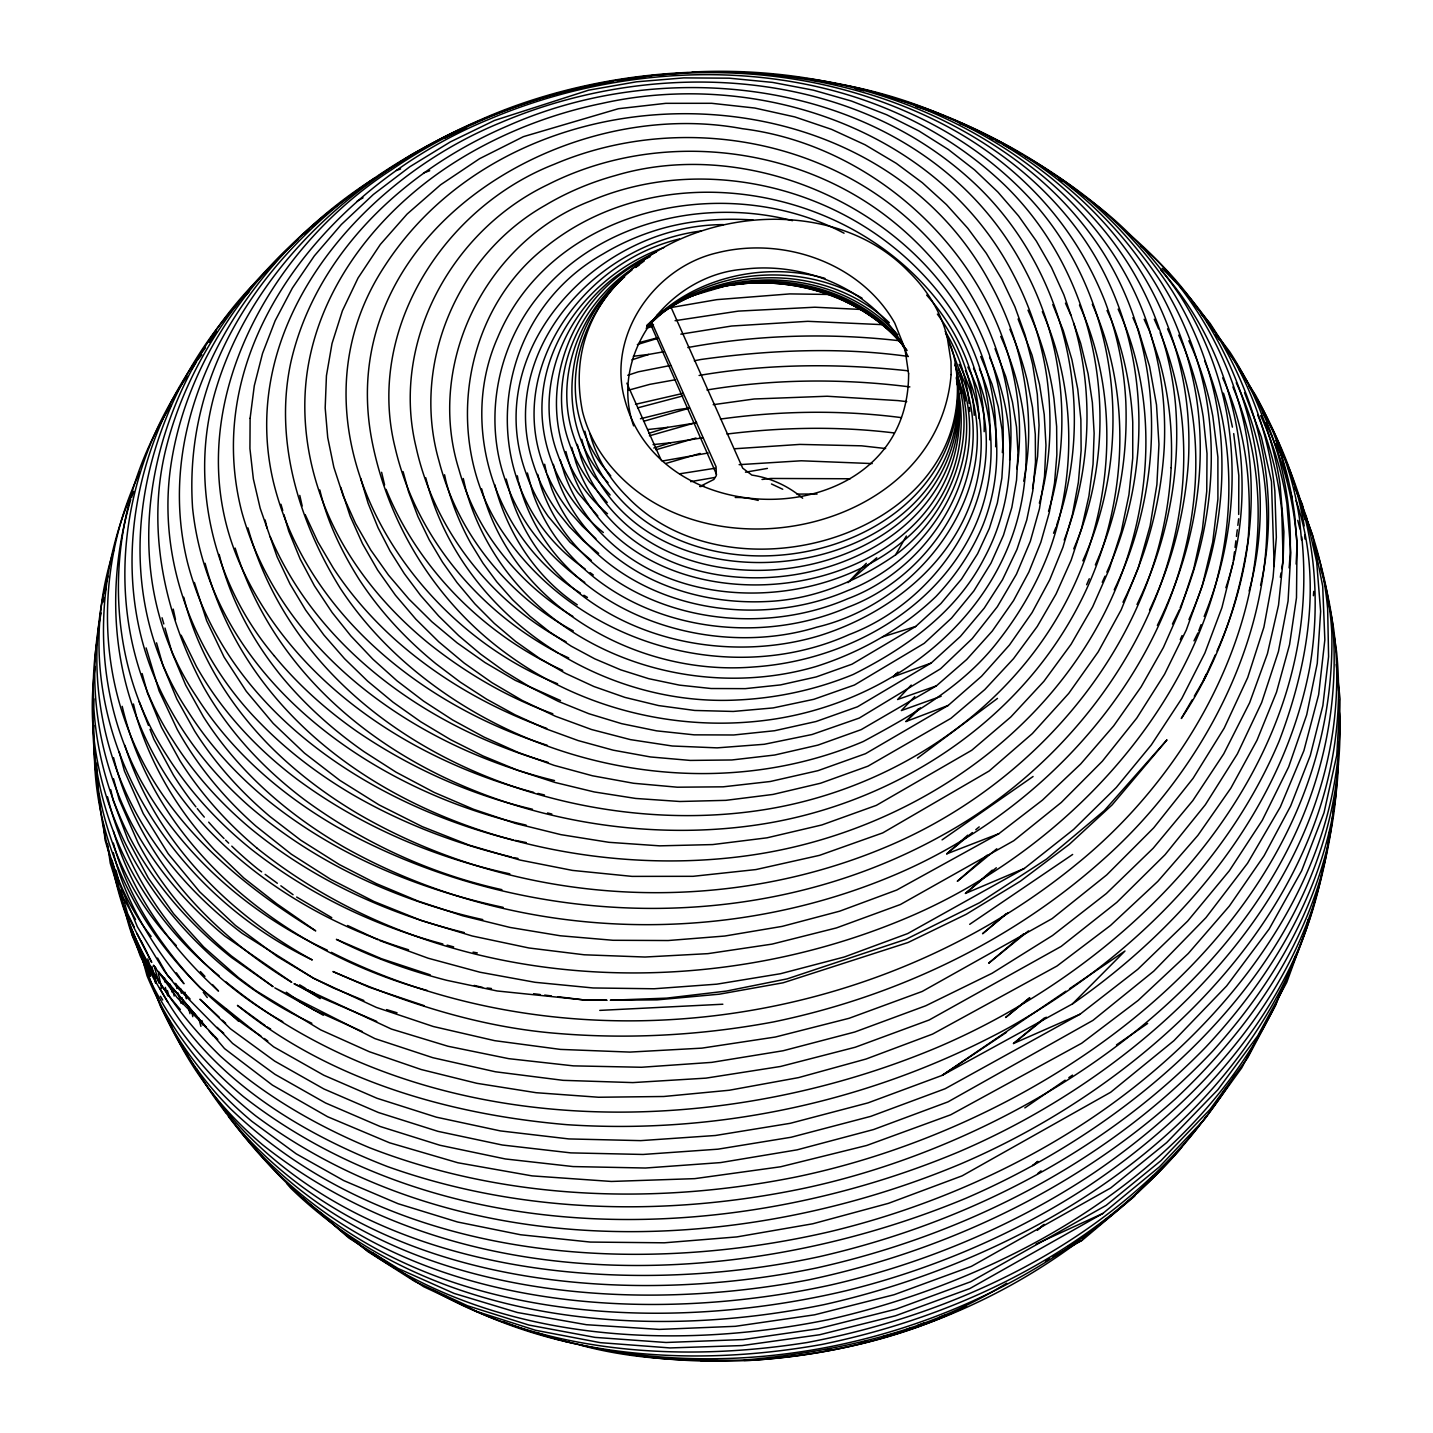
<?xml version="1.0" encoding="UTF-8"?>
<svg xmlns="http://www.w3.org/2000/svg" width="1433" height="1433" viewBox="0 0 1433 1433"><rect width="100%" height="100%" fill="white"/><g stroke="black" fill="none" stroke-linecap="round" stroke-linejoin="round"><path stroke-width="1.5" d="M1336.882 774.286C1335.216 878.68 1281.227 975.067 1212.784 1051.016C1107.53 1162.754 965.376 1234.762 816.488 1267.972C601.86 1312.556 324.986 1280.403 200.674 1076.362M1238.685 514.447L1238.829 475.559L1233.706 433.608M1301.504 539.936L1299.57 519.23A898.634 543.161 -19 0 0 1256.813 398.804M984.166 431.673C985.026 396.314 974.691 361.295 957.638 330.521A607.305 367.081 -19 0 0 920.864 281.423C826.393 182.51 656.296 158.794 546.6 246.315C459.33 312.985 442.242 447.239 505.276 535.852C579.147 643.327 729.343 688.252 849.214 634.568C952.246 595.358 1021.138 470.758 967.848 367.063M1333.747 802.57C1327.03 918.535 1257.977 1021.245 1175.454 1098.842C1072.278 1191.253 943.236 1251.511 808.194 1279.956C607.735 1318.145 359.343 1291.366 228.42 1116.486M1296.149 564.1L1297.044 544.468L1294.841 516.74A902.808 545.686 -19 0 0 1255.326 394.756L1238.811 369.069M93.879 698.856C84.834 804.773 136.905 910.385 219.159 975.837M1009.638 460.011C1019.938 362.191 968.905 265.427 892.759 206.173C798.163 132.535 664.016 117.488 554.195 164.293C444.23 207.23 365.63 329.285 395.078 447.508C415.516 535.978 478.729 611.515 558.583 653.287M93.915 725.403C91.175 805.256 119.709 888.209 176.259 945.475M1002.348 452.577C1010.444 361.116 959.465 273.184 888.908 218.174C793.667 143.569 655.759 129.866 547.818 184.642C452.022 230.319 390.528 341.771 416 446.863C434.163 529.834 491.268 602.344 566.125 641.859M94.632 749.817L94.399 754.17C95.617 869.509 165.78 974.601 260.86 1035.969M995.648 446.756C1004.658 257.797 787.201 124.116 615.402 175.525A175.113 105.845 -19 0 0 545.203 205.331C457.718 254.698 410.984 363.767 438.928 460.727A723.128 437.083 -19 0 0 464.059 523.547C489.495 568.596 527.702 606.41 573.29 630.914M1338.35 764.076C1334.929 871.64 1277.842 970.087 1205.852 1047.057C1101.852 1153.905 964.051 1223.495 819.533 1256.634C596.128 1305.033 298.727 1268.724 182.063 1044.621M1339.174 750.695L1339.067 741.9M96.692 763.216L96.799 772.047M1313.434 595.716L1313.721 591.399M989.684 439.841C991.779 400.344 980.638 360.919 961.633 326.473A656.26 396.672 -19 0 0 920.183 271.518C837.033 185.645 701.274 153.6 590.306 201.05C486.45 241.102 425.458 362.621 458.865 469.29A656.242 396.654 -19 0 0 485.644 530.658C507.389 565.587 537.5 595.214 572.806 616.351M119.136 751.716L124.42 770.954L143.246 813.586L168.198 853.728L199.689 891.81L235.442 925.449L277.232 956.474L313.343 978.13L376.413 1007.435L433.303 1026.512L494.69 1040.663L560.393 1049.404L629.875 1052.091L701.901 1048.132L775.343 1037.026L849.106 1018.29L922.189 991.457L1052.127 918.625L1106.706 874.918L1153.726 827.826L1193.098 778.298L1224.194 728.143L1247.713 677.558L1263.906 627.152L1273.077 577.374L1276.337 537.357L1274.851 491A906.784 548.105 -19 0 0 1234.816 361.832L1209.936 323.142L1191.88 301.879M1016.982 468.86C1040.107 304.423 903.148 148.638 742.401 128.701C559.909 94.417 333.137 235.209 371.72 439.537C388.218 525.929 437.907 604.977 509.754 655.974C585.166 710.446 681.893 733.033 773.766 719.187C874.399 703.836 971.269 640.497 1009.423 543.644C1035.593 477.099 1029.915 401.007 1000.736 336.433M1171.137 467.749C1162.808 636.915 1038.818 783.188 886.149 846.975C717.987 917.711 517.223 905.943 359.181 814.481A876.871 530.031 -19 0 1 268.114 744.175C228.366 703.209 197.503 652.911 183.746 597.221M1329.717 831.122C1313.792 974.727 1210.831 1092.716 1095.582 1171.71A494.636 298.978 -19 0 1 830.262 1285.096C625.827 1329.681 367.851 1305.678 234.869 1124.081M95.187 666.542C73.19 818.494 178.623 960.898 311.857 1023.252M1289.109 567.844C1296.22 491.268 1272.307 412.202 1227.185 350.297M1233.383 560.661L1234.494 551.848M1235.049 547.424L1235.891 540.814M1236.446 536.408L1237.288 529.798M1237.843 525.374L1238.667 518.764M1032.566 488.563L1037.599 456.428L1039.05 425.189L1037.313 394.38L1032.638 364.34L1025.114 335.035L1014.869 306.68L1001.936 279.435L986.262 253.229L967.759 228.223L946.461 204.614L922.333 182.708L896.216 163.308L865.12 144.805L831.57 129.364L794.778 116.915L754.761 108.03L711.664 103.301L665.772 103.337L618.393 108.711L523.403 136.654L479.571 158.687L440.594 184.803L407.079 214.09L380.318 244.47L358.053 278.002L342.397 310.782L332.026 343.508L326.437 375.733L325.184 407.957L327.727 437.531L333.835 467.23L343.204 495.943L355.581 523.582L370.699 549.95L388.486 575.081L408.942 599.101L431.888 621.779L457.181 642.915L485.017 662.548L515.307 680.353L560.536 700.558M1280.332 577.248L1281.03 572.931M1281.747 568.596L1283.144 559.945L1283.914 531.715L1280.009 483.781A905.154 547.119 -19 0 0 1229.836 351.927L1207.249 321.906M1324.038 861.502C1301.612 999.75 1200.549 1111.453 1087.378 1186.775A489.011 295.574 -19 0 1 845.882 1290.775C642.915 1338.798 385.387 1318.951 249.342 1140.865M96.566 643.847C85.568 717.664 102.442 794.419 141.383 857.919A904.85 546.94 -19 0 0 231.627 957.602L273.094 986.674L231.519 956.044A905.172 547.119 -19 0 1 138.016 842.747L119.118 799.453L113.529 778.746M101.152 612.93C85.998 683.577 98.375 758.594 131.12 822.632A905.172 547.119 -19 0 0 224.623 935.928L291.741 982.286C208.448 931.862 137.192 853.907 113.565 757.609M103.248 601.985L104.072 597.597M104.914 593.208L106.167 586.634M1308.078 919.753L1306.448 928.279L1286.727 982.429L1257.708 1035.844L1217.925 1089.653L1166.731 1142.549L1110.7 1187.975L971.413 1266.36L894.049 1294.733L814.607 1314.813L735.362 1326.313L659.198 1329.412L586.348 1324.701L517.403 1312.503L454.136 1293.426L398.069 1268.474L348.953 1238.094L302.614 1197.952M1023.717 481.166C1031.939 441.382 1029.396 399.932 1020.314 360.525A854.247 516.346 -19 0 0 990.991 284.701C873.449 61.637 519.355 58.359 384.886 265.768C281.28 422.448 400.721 621.815 557.58 683.756M107.994 576.156C84.368 660.774 99.02 754.045 145.145 828.579A906.767 548.087 -19 0 0 242.231 933.402L313.343 978.13L332.761 987.713L363.857 1000.503M130.743 499.651C111.864 563.205 110.072 631.917 129.185 695.632A885.576 535.279 -19 0 0 206.997 828.381C261.845 885.863 332.814 926.685 408.548 949.774M1233.096 562.864L1221.919 607.664L1204.884 653.036L1181.831 698.426L1151.29 744.963L1116.325 787.434L1073.586 829.456L1024.362 868.452L907.716 933.564L844.395 956.975L780.537 973.706L716.822 984.166L654.093 988.77L593.119 987.964L535.1 982.304L480.001 972.237L428.145 958.211L379.888 940.639M1260.574 585.363C1284.738 480.879 1252.729 365.558 1180.255 286.833M1295.307 956.42C1227.06 1155.123 1024.308 1275.263 828.489 1319.632C660.022 1353.88 464.525 1339.586 330.342 1221.686M1039.355 503.144C1050.747 462.877 1052.377 420.227 1047.075 378.831A861.179 520.537 -19 0 0 1013.597 274.939C938.597 128.898 756.319 68.605 601.86 103.445A273.291 165.189 -19 0 0 438.319 173.286C371.881 220.521 318.448 291.275 307.002 373.529C298.189 438.176 316.496 504.344 351.784 558.619A861.179 520.537 -19 0 0 429.004 643.65C466.244 673.295 507.927 697.692 552.816 713.759M1056.64 525.069C1098.144 407.205 1065.185 267.434 973.294 182.224C847.87 65.775 652.606 57.804 500.601 122.647C361.815 179.215 235.728 323.643 273.452 482.115C305.426 613.091 423.057 705.967 547.155 745.25M1249.128 591.023C1282.428 468.896 1239.294 331.757 1144.233 248.554L1140.758 245.795M1315.87 897.094C1258.837 1119.872 1036.417 1256.938 824.19 1304.603C642.521 1341.951 429.685 1323.125 290.792 1188.208L286.6 1183.318M1048.544 511.259C1064.307 459.563 1065.74 403.909 1054.688 351.121A872.984 527.666 -19 0 0 1025.849 271.446C931.737 87.037 684.293 47.038 507.425 125.997C406.614 169.04 315.851 252.351 290.845 362.28C273.954 440.486 299.013 521.702 340.248 588.229A872.625 527.451 -19 0 0 402.118 659.789C524.783 769.449 710.499 806.492 863.257 741.524C913.412 714.386 964.266 685.995 999.32 639.62C1020.923 611.855 1038.37 581.064 1050.425 547.997C1070.111 491.483 1074.141 429.757 1061.602 371.219A872.984 527.666 -19 0 0 1042.346 311.624M129.669 498.415C92.733 587.888 93.736 692.927 139.95 778.889C181.472 854.731 249.324 914.057 327.405 950.222M1064.217 540.134C1090.423 471.26 1094.579 394.057 1073.729 323.195M113.673 550.469C59.541 716.625 161.445 888.155 312.304 959.949C227.417 913.645 154.012 838.968 124.868 745.285M1225.86 587.745C1261.954 480.037 1236.715 354.578 1160.748 269.923M1280.923 990.382L1275.746 1005.142L1247.677 1057.823L1209.936 1109.518L1161.035 1160.569L1106.115 1205.386L970.714 1281.747L896.109 1309.135L818.082 1328.767L743.243 1339.55L666.023 1342.488L595.035 1337.383L528.92 1325.059L467.588 1305.785L414.621 1281.335L367.493 1251.349L352.303 1238.363M1180.129 607.861C1207.768 541.334 1218.82 467.373 1205.905 396.117A886.221 535.673 -19 0 0 1161.447 282.749C1127.341 229.996 1079.855 186.057 1024.702 156.036M131.496 497.609L133.735 491.447M1198.758 630.878L1201.069 624.698M1204.168 616.441C1230.428 552.636 1238.667 481.56 1226.791 413.51A898.186 542.892 -19 0 0 1181.114 297.312C1154.389 256.919 1120.713 220.789 1080.554 193.527M1053.56 533.237L1056.049 527.111M1114.211 589.859C1167.125 480.234 1166.48 341.878 1095.063 240.439C1029.001 146.918 918.392 92.966 806.689 78.546M1073.747 548.839C1125.621 428.145 1099.541 277.25 1004.587 185.018C869.204 55.457 654.559 48.812 488.94 119.351C337.866 180.97 197.055 339.048 241.872 512.208C281.387 653.806 417.182 747.489 554.517 780.555M1149.553 610.01C1171.621 563.796 1184.84 513.533 1188.351 462.429A863.956 522.221 -19 0 0 1177.084 354.238A870.942 526.43 -19 0 0 1150.359 287.854C1101.493 198.13 1012.361 135.454 915.705 106.4M1180.326 639.602L1182.046 635.607M1188.942 619.611C1219.823 550.451 1230.177 471.779 1215.13 397.299A892.974 539.757 -19 0 0 1172.194 290.899C1139.683 240.332 1095.027 197.629 1042.866 167.715M1086.644 584.718L1089.259 578.771M1095.367 564.889C1118.242 514.089 1127.914 457.772 1125.836 402.207A891.523 538.88 -19 0 0 1104.556 300.285C1008.85 60.741 690.258 26.242 479.679 120.139C362.28 171.029 254.107 262.956 216.078 388.773C188.242 480.628 212.603 583.374 274.402 656.009M1157.362 625.433C1192.059 555.162 1208.341 474.807 1196.322 396.851A879.038 531.321 -19 0 0 1161.267 293.872C1117.847 214.61 1043.009 155.857 959.465 123.435M1203.415 680.37L1206.156 674.28M1215.274 654.971L1204.92 677.952L1194.316 696.169M1217.047 651.012C1248.34 580.902 1259.75 501.532 1244.578 425.906C1228.744 351.228 1187.223 282.498 1128.523 233.722M1082.829 560.822C1136.405 443.263 1118.457 294.41 1029.843 198.435C919.431 79.621 740.771 52.358 587.924 85.89A353.557 213.696 -19 0 0 391.585 169.739C263.045 252.566 172.265 422.448 243.305 571.14C297.706 685.995 413.582 760.78 533.649 792.377M1102.246 582.282L1105.004 576.209M1106.831 572.161C1154.729 467.086 1150.323 336.898 1084.781 240.099C1000.306 116.664 842.837 65.972 698.57 71.74L691.924 72.277M139.95 471.851C101.904 552.027 96.118 647.662 128.737 730.705C162.968 819.873 236.552 882.262 315.726 930.895L276.874 903.865L243.807 877.999L214.287 849.608A885.576 535.279 -19 0 1 136.493 716.858L133.43 703.979M1172.463 624.018L1179.359 609.956M1193.976 640.838L1197.97 632.938M1137.014 604.493C1167.143 542.588 1181.222 472.711 1175.454 403.963A863.544 521.952 -19 0 0 1129.974 266.574C1075.968 179.358 983.54 121.106 885.307 96.172M1256.866 1039.05L1241.73 1067.872L1204.884 1118.815L1159.566 1166.749L1102.873 1213.446L969.836 1288.554L895.464 1315.781L819.604 1334.75L742.133 1345.569L669.999 1347.934L600.248 1342.649L535.387 1330.236L476.258 1311.32L423.523 1286.619L372.437 1252.639M1258.89 1035.217L1263.924 1025.598M1122.988 602.218C1147.116 554.231 1161.035 501.263 1164.223 447.669A876.817 529.995 -19 0 0 1152.92 342.057C1113.423 195.551 968.78 101.833 824.405 81.896M553.371 464.399C565.48 515.952 605.478 557.312 652.463 579.702C688.413 596.665 728.555 603.562 768.16 601.466C814.517 599.245 857.919 581.01 895.697 554.732L906.355 536.014M171.333 404.876C105.164 508.822 98.286 650.009 166.407 754.833A898.204 542.91 -19 0 0 251.241 849.214C307.701 893.565 373.494 925.646 442.833 943.971M1192.149 699.895L1181.311 718.488C1217.029 665.27 1239.115 603.114 1248.107 539.829C1252.263 484.873 1245.743 428.306 1222.707 377.882M1230.642 1081.951C1138.286 1227.239 972.702 1311.159 807.281 1342.488C681.768 1362.264 546.027 1354.239 433.608 1290.452M1232.971 1078.261L1235.3 1074.589M187.293 376.306C113.189 481.757 100.865 630.896 173.071 740.61A893.01 539.775 -19 0 0 250.238 828.184C312.125 879.163 386.588 913.735 464.274 932.561M191.95 368.998L196.608 361.671M205.456 347.807C127.376 449.066 105.111 595.895 170.33 709.335A886.293 535.709 -19 0 0 249.02 806.045C315.457 863.275 397.478 900.838 482.778 919.592M209.254 342.38L216.813 331.507M1206.586 1115.805C1116.235 1240.226 970.069 1314.007 821.915 1344.441C699.788 1366.222 567.952 1359.881 456.375 1301.504M1216.886 1101.189L1219.465 1097.535M1222.027 1093.881L1227.185 1086.572M1182.135 1146.454L1179.484 1150.072C1016.714 1334.177 734.592 1410.556 503.7 1321.853M238.487 302.847C138.929 411.54 102.442 583.141 187.741 710.965A879.02 531.321 -19 0 0 263.242 796.605C331.954 853.549 416.286 888.926 503.108 907.34M197.772 359.844L201.838 354.703M621.761 279.363C583.894 315.779 564.853 372.867 581.117 423.881A372.885 225.375 -19 0 0 601.95 465.116L610.78 475.917M1137.784 1192.758L1152.598 1176.475M1009.871 329.232A854.247 516.346 -19 0 1 1027.228 380.623L1032.476 407.277L1035.289 434.253L1035.504 462.142L1032.799 490.82L1026.745 520.018L1016.964 549.448L1002.473 579.774L984.274 608.094L960.361 636.485L931.199 663.031L893.35 676.734L896.306 673.528M911.227 685.081L897.577 699.537L936.322 685.905L966.72 659.485L992.209 631.147L1013.579 600.534L1028.876 572.036L1040.86 542.247L1049.261 512.674L1054.545 482.993L1056.855 454.852L1056.64 426.586L1053.989 398.929A861.179 520.537 -19 0 0 1027.998 310.209M266.556 271.285C153.474 377.918 105.379 561.091 196.446 696.581A870.977 526.466 -19 0 0 269.834 779.928A863.974 522.221 -19 0 0 337.292 827.11C521.003 929.48 757.43 938.543 942.735 835.027C1088.149 754.976 1197.415 594.14 1182.368 424.061A863.544 521.952 -19 0 0 1160.193 332.85M271.088 266.502L278.647 258.531M866.302 563.312L847.978 582.64L876.745 557.777M243.091 298.028L249.235 291.598M646.785 326.634C690.204 277.948 762.929 260.824 824.924 278.36M914.809 696.51L901.357 710.571L941.141 696.277M647.376 326.312L667.796 308.095A110.251 66.635 -19 0 1 737.064 278.307C779.319 270.353 824.602 276.462 862.021 298.118M1052.807 304.548L1063.268 330.557L1071.866 359.486L1077.759 389.203L1080.876 419.529L1081.127 450.481L1078.386 482.276L1072.421 514.608L1062.964 547.209L1049.69 579.881L1032.1 612.572L1009.495 644.975L981.551 676.251L948.18 705.448L905.961 721.533L918.231 708.941M113.314 843.052C128.325 898.24 161.123 947.195 200.459 988.143L273.667 1046.86L323.804 1075.234L376.986 1098.269L436.331 1117.167L500.368 1130.906L568.865 1138.93L640.694 1140.632L715.461 1135.491L790.246 1123.311L867.968 1102.891L942.18 1075.377L1072.457 1003.906L1124.977 951.01L1069.573 988.698M893.35 676.734L897.972 672.095M1111.363 1215.059L1082.9 1238.13M905.961 721.533L920.326 707.848M646.802 325.363C713.634 264.191 829.671 263.941 893.44 330.038A329.715 199.294 -19 0 1 897.757 334.82M444.57 474.753L445.842 480.807A723.128 437.083 -19 0 0 470.973 543.644L482.993 563.205L496.839 581.905L512.495 599.639L530.031 616.333L549.52 631.863L571.086 646.104L594.802 658.858L620.668 669.82L648.665 678.669L679.475 685.135L711.126 688.521L745.232 688.646L780.466 684.92L816.255 676.913L851.99 664.196L915.687 626.472L940.89 603.58L961.507 579.093L977.593 553.765L989.343 528.419L997.332 503.073L1001.882 477.995L1003.351 453.473L1002.043 429.721L998.192 406.596L991.994 384.08L980.727 356.53M297.992 239.687C234.887 295.108 185.466 368.138 165.547 450.338C146.13 530.568 165.046 614.99 203.414 686.64A863.508 521.934 -19 0 0 304.584 799.775C363.283 842.819 430.778 873.987 501.908 889.66M304.584 233.794L309.528 229.37M312.824 226.414L319.416 220.521M1178.696 335.125A879.038 531.321 -19 0 1 1203.236 416.949L1207.016 453.598L1206.747 491.197L1202.359 529.673L1193.779 568.704L1180.846 608.04L1163.399 647.501L1141.116 686.891L1113.692 725.85L1080.715 763.95L1042.454 800.116L998.873 833.684L946.765 853.853L967.741 835.17M895.697 554.732C949.094 515.056 978.721 442.188 956.653 377.685M987.212 855.143L957.298 881.277L996.795 848.766M635.804 267.165L644.366 260.824M1024.362 868.452L965.466 893.422L992.281 870.153M624.663 276.874C563.545 325.793 552.314 425.476 608.058 482.634M648.021 324.861C712.291 264.012 824.638 260.913 889.356 322.765M1005.787 914.021L982.554 933.743L1008.044 912.624M1043.94 1224.481L1037.313 1230.105L1044.245 1224.463M631.971 270.049C581.207 306.805 552.78 375.697 573.719 436.474A391.119 236.409 -19 0 0 593.853 476.007L610.118 494.994M1023.843 933.689L988.68 963.209L1028.482 930.931M1053.165 1256.759L1082.237 1240.244L1134.829 1196.018M946.765 853.853L972.362 832.555M975.783 829.707L979.205 826.877M965.466 893.422L996.329 867.771M1287.586 466.603L1306.538 517.152L1316.694 562.112L1320.635 611.497L1317.267 663.407L1306.699 714.834L1288.679 766.888L1262.258 820.357L1229.335 870.762L1187.581 921.168L1137.748 969.335L1080.142 1014.152L1013.489 1043.511L1044.209 1018.075M1029.234 997.977L1005.59 1017.502L1029.861 997.959M1013.489 1043.511L1046.269 1017.179M1037.599 1173.627L1041.057 1170.851M1079.497 1240.781C948.825 1339.121 775.665 1381.645 614.542 1351.838M1072.457 1003.906C1187.223 924.16 1283.484 807.155 1309.834 667.079C1322.659 590.629 1312.753 509.396 1275.943 440.701M917.478 758.164L997.493 698.408M355.456 192.255C262.615 256.65 186.2 354.202 170.437 468.501C157.63 562.202 194.906 657.926 261.2 724.095A876.889 530.031 -19 0 0 352.267 794.401C401.867 823.151 455.819 843.894 511.581 857.041M360.811 188.368L371.523 180.594M942.072 839.881L1033.068 776.507M1024.828 1107.906L1065.149 1080.177M1068.821 1077.652L1072.493 1075.126M1116.486 1044.89L1147.636 1023.467M969.693 924.321L1072.654 854.462M1065.883 991.206L942.18 1075.377L1006.503 1032.315M635.392 267.487L638.903 265.195M375.303 177.728C249.145 256.991 149.838 409.175 187.472 562.363C225.984 711.592 370.968 805.059 513.157 839.971M379.046 175.363L412.704 154.03L422.681 149.122M931.199 663.031L857.489 706.791L816.094 721.498L774.608 730.723L733.732 734.986L694.127 734.842L656.601 730.848L621.653 723.665L588.891 713.724L558.386 701.4L530.174 687.106L504.147 671.163L480.395 653.967L458.632 635.571L438.641 615.975L420.478 595.268L404.267 573.576L390.081 551.042L378.043 527.702L368.174 503.449L360.632 478.317M948.18 705.448L865.532 753.686L817.974 770.667L770.273 781.504L723.128 786.824L677.307 787.201L633.601 783.278L592.438 775.772L554.069 765.347L517.958 752.361L484.085 737.117L452.613 719.957L423.666 701.185L397.084 680.89L372.795 659.108L350.834 635.894L332.169 612.554L314.4 585.775L300.178 559.067L288.749 531.195L283.949 514.626M936.322 685.905L861.161 729.648L817.956 745.106L774.644 755.03L731.851 759.974L690.222 760.421L650.528 756.964L613.217 750.176L578.162 740.574L545.4 728.627L514.966 714.762L486.611 699.179L460.244 682.108L435.919 663.73A861.179 520.537 -19 0 1 358.698 578.717C341.538 551.257 327.19 521.63 319.828 489.961M1006.665 1283.198C928.315 1332.242 835.332 1351.946 744.3 1360.06C689.273 1361.278 633.386 1359.81 580.043 1345.014M1045.409 1261.165L1049.296 1258.962M966.451 1306.323C899.512 1339.55 824.656 1355.188 750.39 1360.401L743.942 1360.454M357.265 201.032L363.033 197.826M1080.142 1014.152L945.135 1088.74L870.798 1116.343L791.123 1137.247L717.969 1149.176L643.023 1154.461L570.8 1152.884L502.249 1145.003L437.979 1131.353L378.419 1112.51L323.912 1088.973L274.724 1061.137L230.319 1028.715L199.957 999.231L219.231 1017.269M998.873 833.684L896.771 890.018L839.702 911.173L782.167 926.381L724.758 936.036L668.154 940.532L613.002 940.281L560.249 935.767L510.005 927.438L462.572 915.759L418.078 901.088L376.377 883.624L339.334 864.547L300.715 840.168L270.156 816.685A879.02 531.321 -19 0 1 194.655 731.063L176.832 699.017L162.914 665.467L156.537 642.844M670.644 305.874L684.132 299.031M444.606 138.302L466.549 127.501M650.116 256.704C550.774 302.506 520.86 440.683 607.52 513.748M1036.184 1244.005L1102.873 1213.446M1067.943 1246.567L1082.237 1240.244M700.038 486.432L713.885 479.464L716.321 475.613L716.07 466.728L651.263 321.225M905.763 1329.842L911.836 1327.567M917.89 1325.31L923.963 1323.053M940.138 1317.017L946.21 1314.742M396.457 170.473L400.595 168.969M679.403 239.006C582.479 262.006 504.828 370.628 544.773 468.573A440.845 266.466 -19 0 0 570.173 512.405L582.425 526.233L595.877 538.701M686.067 298.064L708.601 290.039A115.661 69.912 -19 0 0 657.12 315.17M423.541 172.927L429.703 170.742M627.779 375.285L638.24 371.828L670.59 365.451M631.881 359.844L648.773 354.417L663.963 351.73M882.513 636.897L915.687 626.472M648.737 433.339L667.921 427.339L696.348 422.86M653.806 448.027L670.698 442.761L703.173 437.746M637.345 344.547L658.464 338.116M687.822 297.043L724.776 286.17M663.801 247.64C598.582 270.837 544.845 332.492 542.032 403.336C540.134 453.079 564.817 501.693 603.347 532.503M655.884 449.801L696.026 437.996M665.987 463.414L700.128 453.437M643.578 421.302L688.359 408.459M649.418 435.811L696.599 422.359M646.158 328.247L652.517 326.437M628.388 390.224L649.758 384.366L675.498 379.727M861.072 1342.542L867.502 1340.804M882.531 1336.738L899.691 1332.099M637.613 407.886L682.789 395.938M639.458 342.523L656.583 338.045M662.046 461.068L708.153 453.007M647.125 326.24L653.466 324.61M635.5 404.303L682.807 393.43M640.461 418.758L676.483 409.82L689.434 408.011M710.696 289.556C780.018 270.121 863.902 290.147 906.946 350.53A357.659 216.186 -19 0 0 897.47 338.994C869.867 308.632 830.692 291.239 790.711 284.486M701.221 231C593.567 244.47 496.767 353.611 533.363 464.095A451.932 273.166 -19 0 0 557.956 512.477L569.474 526.771L583.267 540.671L598.654 553.371M694.324 360.776L700.809 359.504C769.467 349.957 839.505 346.84 908.343 356.441M699.089 375.464C767.873 363.642 838.287 363.301 907.573 370.753M687.822 347.538C757.52 334.713 829.259 332.707 899.637 340.767M612.984 81.609C407.778 115.482 176.958 277.25 192.577 507.909C210.096 677.092 371.057 790.264 526.09 825.086M617.301 80.839L652.051 75.591M826.572 1349.761L830.889 1349.008M669.175 307.862L716.858 299.64L789.762 293.908L829.814 294.464M690.634 481.631L714.762 477.476M745.482 472.191L767.425 468.412M680.854 334.158L731.636 326.025L807.818 321.314L885.11 324.772M720.423 419.081C780.251 410.752 841.476 409.838 901.429 417.63M680.03 473.75L715.031 468.251M726.979 434.056C782.203 427.177 838.556 426.12 893.852 432.909M675.086 320.687L738.407 311.104L814.84 307.217L861.376 309.474M706.935 389.991C773.874 378.903 842.604 378.366 909.865 386.91M713.186 404.697L754.224 398.983L827.128 396.242L897.918 400.595A687.374 415.48 -19 0 1 906.731 401.652M633.35 356.262L648.773 354.417M699.877 486.539L704.319 486.038M761.998 479.464L770.882 478.461L850.127 478.765M726.818 285.561C760.995 280.134 796.408 282.91 829.098 294.338M725.474 285.095L731.779 284.397M735.989 283.931L744.408 283M719.348 286.421L749.513 283.071M647.895 429.524L667.921 427.339M653.072 444.624L670.698 442.761M656.493 75.215L687.5 72.653M734.645 448.762L799.829 444.409L861.538 445.824L885.63 448.529M739.123 464.668L801.262 460.781L872.195 463.576M599.764 1010.39L722.841 1004.228M723.378 224.623C600.051 224.748 480.628 347.592 525.857 472.693A474.699 286.922 -19 0 0 548.248 516.435L570.047 542.265L591.202 560.321M758.111 282.104L771.205 281.728M700.934 1360.759L718.13 1360.634M756.696 282.767C811.848 281.996 869.24 303.635 904.456 347.216M756.105 281.674L771.026 282.176M753.937 73.549L760.618 73.764M767.3 73.979L802.337 77.973M752.988 220.001C722.913 217.941 692.39 220.127 663.264 228.152A149.892 90.601 -19 0 0 603.132 253.928C485.285 320.204 472.478 491.429 585.13 568.955M664.41 1357.767L668.709 1358.108M779.839 283.125L786.448 283.824M487.023 987.982L491.465 988.519M533.595 993.732L540.259 994.556M544.683 995.093L551.347 995.917M557.992 996.741L582.389 999.75L606.768 1000.27L582.389 999.75L497.126 990.973L446.756 980.315A722.626 436.778 -19 0 1 336.397 939.367L381.447 958.713L430.276 974.852M813.425 80.284L817.813 80.929M473.087 952.139L477.314 952.909M513.695 857.615L517.976 858.421M509.826 873.825C433.68 857.453 360.453 826.017 297.652 779.695A863.508 521.934 -19 0 1 196.482 666.56L181.131 635.231M515.343 840.401L526.251 842.568M792.449 220.664C700.827 196.984 593.477 223.745 534.706 300.805C497 350.225 484.426 417.845 504.237 477.046A527.684 318.95 -19 0 0 529.404 527.666C544.45 549.018 563.276 567.593 584.754 582.407M537.948 793.416L544.415 794.957M474.216 985.42L482.581 987.427M532.449 809.233C469.863 794.67 410.322 767.801 357.247 731.654A891.523 538.88 -19 0 1 274.402 656.009M547.513 812.959L551.83 814.034M558.924 1339.748L538.038 1333.102M563.151 1340.804L569.492 1342.381M855.304 88.559L863.884 90.727M447.15 945.135L453.634 946.891M771.473 483.978L782.74 489.262M386.57 1009.602L397.048 1012.791M548.069 762.374C430.831 728.645 319.237 651.513 270.174 536.623M376.718 1021.389L315.009 994.932L294.052 983.683L391.388 1029.055L447.992 1046.251L508.751 1058.665L573.397 1065.865L641.482 1067.263L711.717 1062.372L783.135 1050.747L854.767 1032.011L925.718 1005.787L992.12 973.258L1052.521 935.516L1106.348 893.529L1153.171 848.246L1192.847 800.563L1223.728 753.865L1249.63 702.761L1267.435 653.681L1278.541 605.066L1283.144 559.945L1281.765 511.097A906.784 548.105 -19 0 0 1257.69 415.015M424.275 1005.697L369.499 987.337L332.94 971.538C405.288 1003.172 480.771 1027.676 559.927 1033.641C631.272 1039.355 703.012 1035.074 773.336 1021.962C894.049 997.01 1009.208 943.129 1101.583 860.928C1232.685 745.697 1314.813 550.362 1236.249 382.701M427.159 990.472C288.552 952.569 155.982 851.417 122.199 706.326M546.779 728.412C491.322 708.565 439.286 678.902 395.221 639.691A872.625 527.451 -19 0 1 333.334 568.131L317.821 541.817L305.157 514.608M989.504 137.873L993.606 139.52M837.409 296.953L843.392 299.479M562.685 670.393C484.229 634.747 418.687 569.474 386.068 489.369M362.388 1031.617L313.755 1009.781L274.796 987.856L374.944 1038.62L432.891 1057.715L495.424 1071.777L563.062 1080.339L632.813 1082.596L706.003 1078.135L780.519 1066.474L855.25 1047.236L929.175 1019.991L1061.137 946.425L1116.826 902.342L1165.029 854.731L1205.35 804.737L1237.378 753.901L1261.649 702.6L1278.451 651.46L1288.07 601.054L1290.828 552.583L1286.924 503.879A905.154 547.119 -19 0 0 1260.664 415.624M302.811 987.749L314.221 992.997M560.608 654.218L568.74 657.962M347.574 925.503L377.864 939.69M442.295 1294.698L446.308 1296.632M844.055 233.203C725.779 170.563 552.045 207.086 497.645 337.633C457.342 428.503 497.197 541.334 580.437 593.065M995.559 140.559L999.446 142.619M1003.333 144.679L1020.815 153.976M847.225 301.306L860.051 308.167M845.416 301.342C867.144 311.964 887.385 326.133 903.166 344.565M331.328 952.336C567.952 1071.168 872.124 1031.366 1076.111 864.511C1212.82 754.349 1305.176 558.565 1232.899 386.982M266.753 1026.762L270.604 1028.948M323.321 1015.245L300.608 1002.348L286.331 992.209M282.749 1021.693C197.7 974.118 130.905 892.007 107.547 796.802M296.667 897.04L331.757 917.657M299.622 984.829L305.247 988.161M299.604 985.868L320.204 998.622M583.93 595.25L587.423 597.418M577.284 604.798C535.978 577.338 506.924 532.521 494.779 484.676M863.562 310.262L866.893 312.484M871.927 315.815L875.276 318.036M1059.005 179.089L1062.605 181.507M1069.788 186.308L1076.971 191.126M261.648 871.855L258.155 869.312A898.204 542.91 -19 0 1 231.788 846.151M265.141 874.381L277.357 883.265M280.85 885.809L293.066 894.694M265.033 1025.509L237.43 1005.375C330.002 1080.679 449.514 1114.605 566.769 1124.672C719.563 1134.829 874.56 1100.777 1009.047 1027.551C1124.977 962.17 1226.845 865.102 1279.185 741.004C1307.899 665.629 1323.214 578.627 1296.041 500.583M264.335 1038.495L267.828 1041.039M590.056 572.591L593.334 575.009M257.152 848.264C436.528 991.833 696.456 1005.733 904.062 919.037C1096.567 839.165 1265.249 635.965 1222.044 417.397A892.974 539.757 -19 0 0 1204.634 360.811M223.727 1033.175L217.601 1028.5L177.226 987.444L164.061 970.696L137.389 926.793L119.226 883.212L116.073 870.476M217.78 1039.462L177.029 997.529L153.421 965.197L156.269 968.565M883.731 324.646L887.117 327.387M225.572 981.587C421.804 1142.513 710.034 1142.262 935.874 1048.025C1135.975 963.531 1325.883 769.252 1301.755 536.838M319.165 1211.655L322.353 1214.521M222.437 1020.278L225.662 1023.287M1162.181 268.401L1177.245 283.77M607.252 502.553L589.357 481.828A402.583 243.341 -19 0 1 568.811 441.758C546.851 379.243 576.675 308.364 629.177 270.944A135.49 81.896 -19 0 1 637.792 264.89M172.014 980.118L167.482 975.389L157.576 958.05M175.023 983.271L190.105 999.016M217.225 1027.354L232.558 1043.385L274.957 1074.32L325.542 1102.98L380.193 1126.499L439.913 1145.254L505.347 1158.957L573.093 1166.569L645.459 1168.02L720.548 1162.593L797.124 1149.839L873.557 1129.544L947.983 1101.887L1092.967 1020.368L1153.744 971.162L1205.995 917.604L1247.534 863.275L1280.296 807.066L1303.905 750.641L1318.647 694.683L1324.844 639.817L1322.695 586.133L1312.574 535.333L1297.707 494.17M597.812 515.97L577.947 492.827A421.804 254.949 -19 0 1 557.562 453.921C532.682 387.644 564.889 311.391 621.456 272.36A139.789 84.493 -19 0 1 656.35 252.011M200.405 971.538L204.937 976.41M212.478 984.561L218.515 991.081C170.867 947.876 131.585 893.511 113.476 831.319M205.779 1026.727L158.203 971.538L206.119 1027.443L173.411 988.77M209.021 1030.829L213.392 1035.916L210.526 1032.548M214.431 1036.758L224.515 1048.58L272.449 1085.139L327.584 1116.719L389.525 1142.782L457.861 1162.754L532.055 1175.884L611.372 1181.455L694.736 1178.642L780.573 1166.784L866.768 1145.451L950.688 1114.802L1081.646 1043.26L1138.124 1000.431L1188.244 953.536L1229.389 906.014L1264.121 855.68L1290.649 805.973L1310.281 755.585L1322.856 705.663L1328.588 656.601L1327.657 608.81A880.077 531.965 -19 0 0 1306.377 518.352M926.649 295.091C956.922 329.071 976.912 372.795 979.061 418.543M180.325 1009.513C148.638 973.724 128.468 929.444 117.166 883.265M1200.603 313.075L1203.272 316.603M1215.596 334.641L1219.465 339.872M151.128 936.43C119.351 896.109 102.997 844.951 98.77 794.204M176.402 972.81L183.979 983.737C151.952 945.511 125.334 901.321 113.297 852.599M223.566 1109.106L225.984 1112.796M1263.01 413.062L1266.539 418.436A896.771 542.05 -19 0 1 1304.191 525.875M945.171 331.345C958.372 353.091 966.953 377.936 969.066 403.318M167.93 1002.312C151.486 974.601 133.162 946.819 126.176 914.881M135.544 919.52L120.73 893.583L105.057 839.953L103.104 822.345M1294.859 488.331L1296.955 492.11L1295.002 488.134M137.801 946.174L132.624 936.286L128.701 921.562M139.879 950.133L156.448 981.766M159.565 987.695C206.531 1075.61 296.953 1131.533 387.609 1166.623C520.967 1214.181 667.133 1217.065 804.916 1188.118C1065.077 1132.339 1356.37 920.935 1332.833 625.737A869.025 525.266 -19 0 0 1320.635 568.435M146.865 952.569L125.155 910.797L110.251 863.168L107.547 843.912M136.887 933.456L151.719 962.421L141.097 940.908M1297.259 493.883L1302.221 503.861L1305.033 516.722M149.695 974.977L140.129 955.668L131.514 930.25M134.362 927.294L127.644 913.681L120.748 890.072M1018.093 318.986L1032.029 355.133L1039.534 384.438L1044.227 414.477L1045.965 445.287L1044.514 476.508L1039.48 508.643L1030.309 541.334L1016.463 574.167L997.332 606.732L972.237 638.581L940.514 668.817L859.245 718.076L812.027 734.52L764.237 744.282L717.127 747.865L672.274 746.002L630.448 739.625L591.489 729.504L555.413 716.249L522.221 700.45L491.931 682.645L464.095 663.013L438.803 641.859L415.857 619.199L395.401 595.179L377.613 570.029L362.495 543.68L350.118 516.041L340.749 487.327M1275.925 443.943L1281.407 455.587L1287.945 481.506M995.021 348.613L1005.715 376.574L1012.45 401.992L1016.499 426.927L1018.003 453.204L1016.552 480.109L1011.841 507.443L1003.476 535.208L990.991 563.151L973.831 590.987L951.584 618.035L924.213 643.345L854.462 685.01L813.819 699.304L773.175 707.92L733.248 711.449L694.772 710.463L658.571 705.573L624.949 697.405L593.907 686.514L565.498 673.367L539.453 658.284L515.719 641.518L494.278 623.373L474.968 603.974L457.02 582.568L442.528 562.166L429.237 539.829L417.934 516.543L408.638 491.949L403.103 471.672M959.143 364.448C1017.054 474.09 927.921 600.929 816.935 627.117C701.292 662.78 550.344 606.732 518.71 482.061M1144.143 319.272L1149.463 330.862L1159.834 362.155A876.817 529.995 -19 0 1 1171.137 467.749M907.895 356.584C882.441 293.729 809.072 261.003 744.014 269.189C670.053 274.366 608.076 353.342 633.637 425.852M196.5 1068.749L198.327 1072.762M1065.471 303.169L1070.791 314.902M1118.152 309.134C1162.27 406.614 1151.272 522.776 1102.747 616.53C1036.919 743.208 906.462 827.468 767.712 852.474C550.72 891.362 267.129 796.372 205.08 563.294M1132.93 317.66L1138.214 329.447L1149.588 366.472L1156.503 404.84L1158.957 444.355L1156.897 484.587L1150.108 525.857L1138.304 567.808L1121.125 609.956L1098.18 651.89L1068.731 693.411L1032.369 733.571L989.146 771.008L882.764 832.895L819.551 855.34L755.961 869.562L693.07 876.315L632.043 876.387L572.43 870.404L520.072 860.069L469.343 845.201L422.269 826.644L379.1 804.916L339.818 780.358L304.477 753.131L273.184 723.378L246.279 691.297L224.067 657.066L206.657 620.704L194.386 582.461M1079.497 305.086C1119.603 394.666 1114.175 500.887 1072.439 588.927C1016.051 708.278 895.195 788.114 766.691 809.287C562.13 842.873 307.307 741.864 247.945 527.917M1107.046 310.477L1111.471 320.383A891.523 538.88 -19 0 1 1132.751 422.287L1132.733 458.058L1128.953 494.636L1121.215 531.768L1109.267 569.134L1092.68 606.786L1071.078 644.295L1043.905 681.32L1010.784 717.019L971.753 750.265L876.351 805.364L821.843 824.96L767.031 837.821L712.685 844.574L659.664 845.846L608.935 842.317L560.894 834.651L515.683 823.473L473.535 809.287L434.145 792.395L396.135 772.226L364.161 751.752A891.523 538.88 -19 0 1 281.298 676.107C252.423 640.426 230.158 599.191 219.177 554.464M670.68 306.465L742.706 468.161L751.877 475.093A100.203 98.644 9.7 0 1 802.659 498.236M649.83 322.497L716.536 474.395M626.884 383.184L661.043 459.868M965.43 370.663C983.701 409.963 986.065 455.981 972.667 497.144C950.043 566.572 886.651 614.775 818.87 635.876C718.936 665.664 597.561 635.768 536.318 547.764A527.684 318.95 -19 0 1 511.151 497.144L506.189 479.052M949.757 344.26L960.916 374.604L965.305 400.953M958.247 368.048C1003.584 461.121 939.618 573.039 847.799 607.252C749.387 649.848 619.361 626.4 555.162 536.533A474.699 286.922 -19 0 1 532.771 492.791L527.398 472.98M1302.149 509.467L1305.123 519.892M973.544 368.388C996.831 419.206 997.207 479.84 973.043 530.407C933.402 613.091 842.228 661.222 753.041 667.008C637.004 676.448 511.599 605.55 481.667 488.85M955.005 365.433C999.231 456.213 937.289 565.283 847.691 598.761C752.809 639.655 628.191 617.91 564.871 532.574A451.932 273.166 -19 0 1 540.277 484.193L537.769 474.43M139.144 701.668L148.441 725.385M149.999 729.343L153.868 739.231L173.321 774.931A898.204 542.91 -19 0 0 195.909 806.886M137.568 945.135L146.184 967.293M144.5 965.269L142.189 956.975M149.211 977.378L160.191 1005.626A850.145 513.874 -19 0 0 251.921 1121.376L296.201 1153.816L343.777 1180.595L398.105 1203.72L457.575 1222.009L520.627 1234.762L590.271 1242.071L664.303 1242.805L736.849 1236.912L812.762 1223.782L888.46 1203.344L962.134 1175.848L1110.682 1092.251L1173.86 1040.734L1226.648 985.94L1269.208 928.942L1301.612 870.87L1324.038 812.672L1336.774 755.191L1340.088 699.089L1337.741 677.451M1092.322 304.244C1134.578 399.628 1126.678 512.817 1078.959 604.69C1018.666 721.695 898.581 799.901 770.542 822.721C563.33 859.263 301.342 764.094 235.137 548.087M979.402 368.747C1000.986 417.791 1002.831 475.165 982.948 525.069C971.968 551.633 955.686 575.582 936.018 596.468C902.378 628.693 860.409 652.445 816.076 666.488C698.57 701.149 557.491 657.783 492.558 550.738A656.242 396.654 -19 0 1 465.779 489.387L463.289 478.515M1244.543 392.606L1261.362 436.993L1271.465 481.595L1274.188 566.501M989.612 357.462C1017.86 420.908 1017.376 496.875 984.113 558.368C956.474 612.303 906.068 647.931 853.154 674.495C816.362 689.613 777.188 698.14 737.458 699.985C599.406 707.239 459.384 614.148 425.762 477.744M155.964 983.271L147.76 958.91M168.951 1019.4L172.748 1029.431A834.669 504.506 -19 0 0 262.436 1144.645C459.169 1301.146 743.297 1290.596 965.627 1198.382C1157.721 1115.519 1349.08 939.403 1339.622 713.867L1338.977 709.586M158.938 983.092L154.262 966.182M131.764 930.017L150.214 980.602A863.15 521.719 -19 0 0 243.431 1096.621C444.517 1253.284 731.421 1246.728 958.014 1152.186C1161.518 1065.543 1363.983 868.81 1333.747 629.499A863.114 521.702 -19 0 0 1327.155 597.346M956.778 374.568C991.314 461.533 930.626 558.977 847.763 590.575C757.645 629.356 640.497 610.53 577.087 532.503A440.845 266.466 -19 0 1 551.687 488.653L547.084 474.574M1300.358 502.607L1305.123 517.313M1279.042 447.938L1282.445 458.47M144.787 959.035L150.286 975.998M560.249 459.921L564.477 474.001A421.804 254.967 -19 0 0 584.843 512.924C691.011 667.276 1002.581 585.219 956.599 380.945M177.889 992.836L181.077 1003.422M111.953 860.033L115.106 870.762M116.36 875.061L118.24 881.492M280.958 504.291L282.749 510.488M162.036 617.766L163.81 623.928M164.992 628.048L172.085 652.714L185.699 685.135L203.361 716.679A870.977 526.466 -19 0 0 249.539 774.716A863.974 522.221 -19 0 0 344.207 847.208C509.879 940.46 718.506 949.022 893.171 875.563C1052.037 808.929 1184.321 659.126 1195.247 482.527A863.956 522.221 -19 0 0 1191.647 409.39A870.942 526.43 -19 0 0 1167.573 328.82M167.41 990.543L168.61 994.789M165.314 987.391L167.715 995.845M571.749 447.418L575.726 461.838A402.583 243.341 -19 0 0 596.271 501.908C693.805 642.969 977.539 576.872 957.889 390.654M142.118 673.564L147.348 692.658L161.481 727.248L179.967 760.708A893.01 539.775 -19 0 0 257.152 848.264M577.32 444.373L580.616 456.572A391.119 236.409 -19 0 0 600.767 496.105C696.384 633.064 970.338 570.549 958.032 390.6C956.313 559.192 701.848 613.073 608.864 485.214A372.885 225.375 -19 0 1 588.032 443.979L584.879 431.19M141.455 955.148L147.026 975.766A855.931 517.367 -19 0 0 255.611 1115.805C456.428 1265.375 737.153 1257.35 960.146 1164.151C1160.479 1078.762 1359.881 888.084 1336.667 652.66A855.931 517.367 -19 0 0 1334.051 635.482M955.148 363.928L961.4 393.394M170.151 984.166L172.354 992.55M565.892 451.485C616.477 660.9 988.161 611.676 957.871 388.576M1290.667 492.289L1292.315 498.774M1297.761 520.358L1299.946 528.992M381.608 472.299L384.599 484.963M113.332 869.652C127.125 941.374 168.557 1005.554 220.288 1056.014C264.084 1095.385 315.296 1125.048 369.463 1147.69C504.703 1200.281 654.756 1205.332 796.085 1176.977C1054.115 1123.454 1337.616 922.386 1331.83 632.777A873.879 528.204 -19 0 0 1313.9 542.964M265.141 519.964L267.075 528.365M110.735 789.69L113.1 800.133L128.056 840.078L148.298 878.017L173.572 913.717L203.701 946.998L238.523 977.682L255.701 990.597L320.67 1029.879L369.302 1051.715L421.177 1069.52L476.884 1083.312L536.103 1092.698L598.564 1097.248L663.748 1096.496L729.29 1090.244L798.539 1077.616L866.051 1059.023L932.578 1034.089L1056.963 966.039L1110.539 925.431L1157.757 881.438L1197.881 835.367L1230.875 788.114L1257.01 740.234L1276.498 692.229L1289.575 644.599L1296.489 597.758L1297.044 544.468A903.13 545.883 -19 0 0 1265.679 422.61M299.784 495.424L302.166 505.974M956.33 377.309L957.692 383.542M158.382 973.491L161.624 988.394M173.232 609.097L175.489 619.575M151.934 966.379L153.313 972.685M154.227 976.894L155.588 983.217M544.665 464.256L546.421 472.568M581.762 439.304C629.284 629.571 964.66 588.909 958.086 390.152M517.331 475.81L518.119 480.073M146.112 647.895L159.117 690.921L177.226 729.433A886.293 535.709 -19 0 0 255.934 826.142L291.204 854.104L330.593 879.271L374.031 901.5L421.356 920.541L472.245 936L528.938 947.983L584.234 954.79L645.011 957.029L707.938 953.644L772.065 944.114L836.496 927.903L900.408 904.51L1013.776 840.723L1061.28 802.462L1102.317 761.245L1136.799 718.058L1164.581 674.209L1186.273 630.054L1202.251 585.9L1212.73 542.086L1217.907 499.06L1217.889 457.091L1212.82 416.197A886.221 535.673 -19 0 0 1188.853 340.803M1313.291 542.516L1314.007 546.922M180.665 988.806L181.364 993.212M182.063 997.619L183.119 1004.228M176.205 984.131L176.904 988.537M956.474 378.473L957.28 384.313M201.963 1020.601L202.519 1024.864M164.437 977.682L165.01 982.089M1336.326 664.464L1337.258 673.116M957.925 385.692L958.355 389.991M974.207 415.337C973.132 390.869 966.576 366.884 956.044 344.834A527.684 318.95 -19 0 0 937.379 314.096M956.832 375.536L957.584 384.134M97.39 778.692L98.178 787.559M969.407 407.384L969.747 411.45M1337.974 680.156L1338.637 691.046M1339.156 699.752C1349.94 876.065 1225.734 1029.969 1085.551 1122.218A506.709 306.268 -19 0 1 828.955 1231.896C626.543 1278.612 386.82 1259.07 230.606 1108.873A843.625 509.915 -19 0 1 155.481 992.37M1304.711 534.634L1304.961 539.005M735.236 497.484A76.343 75.161 9.7 0 1 758.218 500.457M945.565 333.262A361.152 218.3 -19 0 1 954.038 356.602C989.719 529.368 735.201 609.706 627.314 496.821A361.116 218.282 -19 0 1 597.83 455.318A364.77 220.485 -19 0 1 589.984 433.805M710.84 289.215A115.661 69.912 -19 0 1 727.677 285.042C788.096 273.094 856.45 289.985 897.864 337.31A340.069 205.564 -19 0 1 901.823 342.111M1154.282 319.219A863.544 521.952 -19 0 1 1158.581 328.927M1223.46 393.126A898.186 542.892 -19 0 1 1232.416 427.124M228.689 843.159A898.204 542.91 -19 0 1 225.608 840.132M224.014 838.538A898.204 542.91 -19 0 1 208.681 822.148M204.31 817.115A898.204 542.91 -19 0 1 197.27 808.606M796.981 494.134A479.213 289.663 -19 0 1 817.043 494.098M1248.645 385.692A898.634 543.161 -19 0 1 1254.538 395.024M238.559 1021.299A842.873 509.467 -19 0 1 226.145 1008.868M207.283 997.547A836.747 505.759 -19 0 1 203.253 992.317M162.681 1000.019A856.271 517.564 -19 0 1 160.442 996.275M149.999 976.16A843.625 509.915 -19 0 1 147.026 965.896M174.181 996.06A884.197 534.455 -19 0 1 172.462 987.534M190.016 1013.704A882.244 533.273 -19 0 1 188.35 1007.309M186.326 998.729A882.244 533.273 -19 0 1 184.964 992.263M200.925 1026.368A874.703 528.723 -19 0 1 198.632 1017.77M192.774 1016.678A882.244 533.273 -19 0 1 191.449 1010.193M250.112 418.311L249.933 448.619L253.354 478.909L260.179 508.267L277.071 556.721L290.003 583.983L305.623 610.046L323.84 634.962L344.565 658.714L367.672 681.177L393.054 702.206L420.729 721.766L450.643 739.697L483.046 755.979L517.85 770.345L554.983 782.454L594.247 791.947L635.697 798.45L679.833 801.495L725.832 800.348L772.978 794.437L820.572 783.224L867.968 766.171L950.867 718.381L984.793 689.56L1013.561 658.625L1037.277 626.418L1056.085 593.961L1071.132 560.231L1081.593 528.526L1088.937 496.069L1093.039 464.238L1094.131 433.268L1092.376 402.583L1088.095 373.78L1080.643 343.293L1063.877 294.804L1051.464 267.452L1036.364 241.12L1018.558 215.935L997.959 192.129L974.565 169.882L948.27 149.444L918.965 130.976L886.705 114.765L851.417 101.044L813.317 90.154L772.548 82.397L729.29 78.188L683.774 77.884L636.485 81.806L588.712 90.154L494.457 120.462L450.356 141.903L409.802 166.765L373.297 194.53L341.323 224.533L314.346 255.88L292.368 288.069L275.154 320.705L262.544 353.396L254.286 385.764L250.112 418.311M908.612 373.78C908.844 532.073 662.386 540.653 624.824 399.717C606.714 335.591 654.218 267.237 717.431 252.763C783.188 236.248 860.66 262.758 894.801 323.177L904.886 348.506L908.612 373.78M951.1 374.568C938.561 526.681 720.745 577.535 620.399 476.723A361.116 218.282 -19 0 1 596.665 446.254A364.77 220.485 -19 0 1 582.55 411.683C547.263 238.38 800.259 158.938 908.719 271.679A364.734 220.467 -19 0 1 925.843 291.562A361.152 218.3 -19 0 1 947.123 336.504L951.028 361.564L951.1 374.568M1166.82 740.055L1112.098 804.916L1069.215 844.431L1020.439 881.17L966.236 914.272L908.092 942.502L783.135 982.787L719.384 994.18L657.048 999.876L610.333 1000.234L666.721 998.12L726.37 991.081L787.236 978.846L905.943 939.332L979.688 902.665L1046.592 859.048L1104.306 810.612L1166.82 740.055M1037.761 1161.429L1032.638 1165.602L1037.868 1161.5"/></g></svg>
